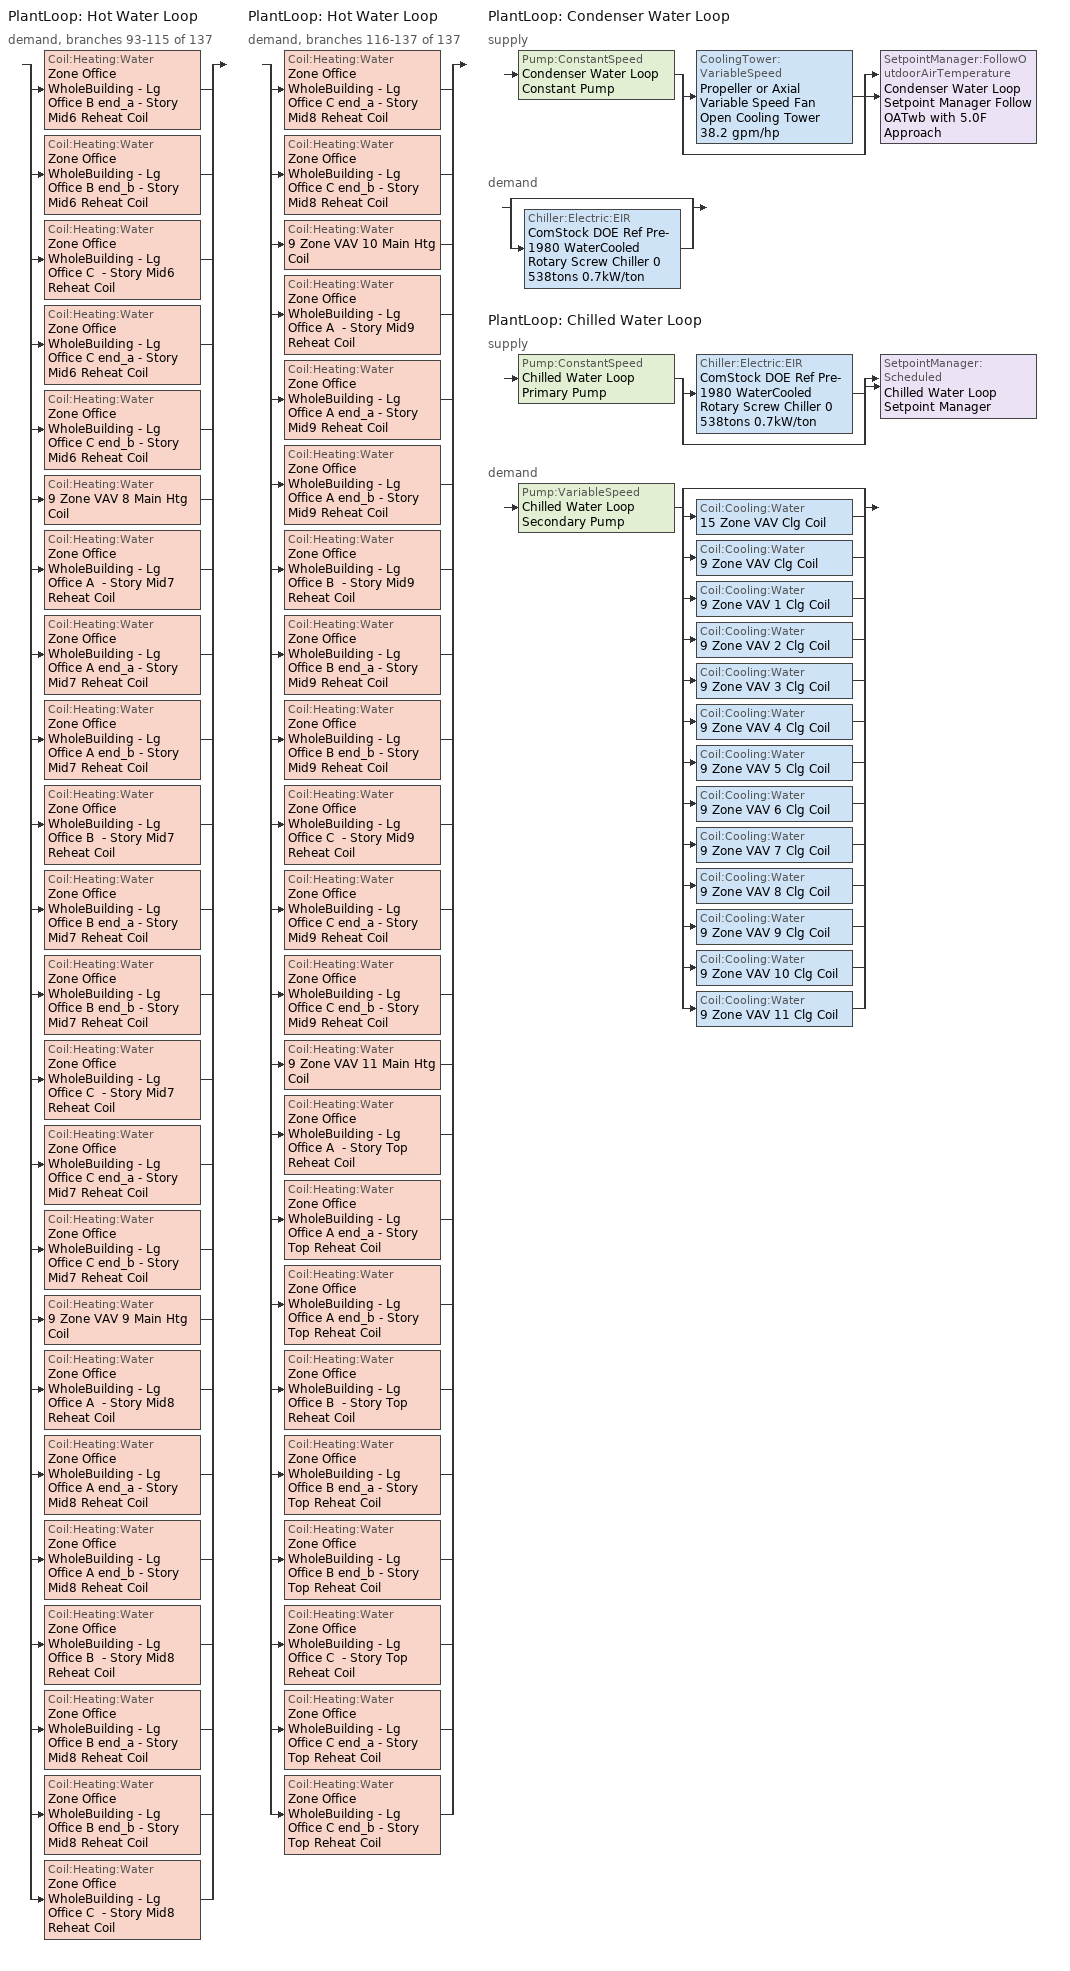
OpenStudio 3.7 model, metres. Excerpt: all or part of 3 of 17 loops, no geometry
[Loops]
PlantLoop 'Hot Water Loop'
 demand, branches 93-115 of 137: split
  | Coil:Heating:Water 'Zone Office WholeBuilding - Lg Office B end_a - Story Mid6 Reheat Coil'
  | Coil:Heating:Water 'Zone Office WholeBuilding - Lg Office B end_b - Story Mid6 Reheat Coil'
  | Coil:Heating:Water 'Zone Office WholeBuilding - Lg Office C  - Story Mid6 Reheat Coil'
  | Coil:Heating:Water 'Zone Office WholeBuilding - Lg Office C end_a - Story Mid6 Reheat Coil'
  | Coil:Heating:Water 'Zone Office WholeBuilding - Lg Office C end_b - Story Mid6 Reheat Coil'
  | Coil:Heating:Water '9 Zone VAV 8 Main Htg Coil'
  | Coil:Heating:Water 'Zone Office WholeBuilding - Lg Office A  - Story Mid7 Reheat Coil'
  | Coil:Heating:Water 'Zone Office WholeBuilding - Lg Office A end_a - Story Mid7 Reheat Coil'
  | Coil:Heating:Water 'Zone Office WholeBuilding - Lg Office A end_b - Story Mid7 Reheat Coil'
  | Coil:Heating:Water 'Zone Office WholeBuilding - Lg Office B  - Story Mid7 Reheat Coil'
  | Coil:Heating:Water 'Zone Office WholeBuilding - Lg Office B end_a - Story Mid7 Reheat Coil'
  | Coil:Heating:Water 'Zone Office WholeBuilding - Lg Office B end_b - Story Mid7 Reheat Coil'
  | Coil:Heating:Water 'Zone Office WholeBuilding - Lg Office C  - Story Mid7 Reheat Coil'
  | Coil:Heating:Water 'Zone Office WholeBuilding - Lg Office C end_a - Story Mid7 Reheat Coil'
  | Coil:Heating:Water 'Zone Office WholeBuilding - Lg Office C end_b - Story Mid7 Reheat Coil'
  | Coil:Heating:Water '9 Zone VAV 9 Main Htg Coil'
  | Coil:Heating:Water 'Zone Office WholeBuilding - Lg Office A  - Story Mid8 Reheat Coil'
  | Coil:Heating:Water 'Zone Office WholeBuilding - Lg Office A end_a - Story Mid8 Reheat Coil'
  | Coil:Heating:Water 'Zone Office WholeBuilding - Lg Office A end_b - Story Mid8 Reheat Coil'
  | Coil:Heating:Water 'Zone Office WholeBuilding - Lg Office B  - Story Mid8 Reheat Coil'
  | Coil:Heating:Water 'Zone Office WholeBuilding - Lg Office B end_a - Story Mid8 Reheat Coil'
  | Coil:Heating:Water 'Zone Office WholeBuilding - Lg Office B end_b - Story Mid8 Reheat Coil'
  | Coil:Heating:Water 'Zone Office WholeBuilding - Lg Office C  - Story Mid8 Reheat Coil'
PlantLoop 'Hot Water Loop'
 demand, branches 116-137 of 137: split
  | Coil:Heating:Water 'Zone Office WholeBuilding - Lg Office C end_a - Story Mid8 Reheat Coil'
  | Coil:Heating:Water 'Zone Office WholeBuilding - Lg Office C end_b - Story Mid8 Reheat Coil'
  | Coil:Heating:Water '9 Zone VAV 10 Main Htg Coil'
  | Coil:Heating:Water 'Zone Office WholeBuilding - Lg Office A  - Story Mid9 Reheat Coil'
  | Coil:Heating:Water 'Zone Office WholeBuilding - Lg Office A end_a - Story Mid9 Reheat Coil'
  | Coil:Heating:Water 'Zone Office WholeBuilding - Lg Office A end_b - Story Mid9 Reheat Coil'
  | Coil:Heating:Water 'Zone Office WholeBuilding - Lg Office B  - Story Mid9 Reheat Coil'
  | Coil:Heating:Water 'Zone Office WholeBuilding - Lg Office B end_a - Story Mid9 Reheat Coil'
  | Coil:Heating:Water 'Zone Office WholeBuilding - Lg Office B end_b - Story Mid9 Reheat Coil'
  | Coil:Heating:Water 'Zone Office WholeBuilding - Lg Office C  - Story Mid9 Reheat Coil'
  | Coil:Heating:Water 'Zone Office WholeBuilding - Lg Office C end_a - Story Mid9 Reheat Coil'
  | Coil:Heating:Water 'Zone Office WholeBuilding - Lg Office C end_b - Story Mid9 Reheat Coil'
  | Coil:Heating:Water '9 Zone VAV 11 Main Htg Coil'
  | Coil:Heating:Water 'Zone Office WholeBuilding - Lg Office A  - Story Top Reheat Coil'
  | Coil:Heating:Water 'Zone Office WholeBuilding - Lg Office A end_a - Story Top Reheat Coil'
  | Coil:Heating:Water 'Zone Office WholeBuilding - Lg Office A end_b - Story Top Reheat Coil'
  | Coil:Heating:Water 'Zone Office WholeBuilding - Lg Office B  - Story Top Reheat Coil'
  | Coil:Heating:Water 'Zone Office WholeBuilding - Lg Office B end_a - Story Top Reheat Coil'
  | Coil:Heating:Water 'Zone Office WholeBuilding - Lg Office B end_b - Story Top Reheat Coil'
  | Coil:Heating:Water 'Zone Office WholeBuilding - Lg Office C  - Story Top Reheat Coil'
  | Coil:Heating:Water 'Zone Office WholeBuilding - Lg Office C end_a - Story Top Reheat Coil'
  | Coil:Heating:Water 'Zone Office WholeBuilding - Lg Office C end_b - Story Top Reheat Coil'
PlantLoop 'Condenser Water Loop'
 supply: Pump:ConstantSpeed 'Condenser Water Loop Constant Pump' > split
  | CoolingTower:VariableSpeed 'Propeller or Axial Variable Speed Fan Open Cooling Tower 38.2 gpm/hp'
  | bypass
  join > SetpointManager:FollowOutdoorAirTemperature 'Condenser Water Loop Setpoint Manager Follow OATwb with 5.0F Approach'
 demand: split
  | bypass
  | Chiller:Electric:EIR 'ComStock DOE Ref Pre-1980 WaterCooled  Rotary Screw Chiller 0 538tons 0.7kW/ton'
PlantLoop 'Chilled Water Loop'
 supply: Pump:ConstantSpeed 'Chilled Water Loop Primary Pump' > split
  | Chiller:Electric:EIR 'ComStock DOE Ref Pre-1980 WaterCooled  Rotary Screw Chiller 0 538tons 0.7kW/ton'
  | bypass
  join > SetpointManager:Scheduled 'Chilled Water Loop Setpoint Manager'
 demand: Pump:VariableSpeed 'Chilled Water Loop Secondary Pump' > split
  | bypass
  | Coil:Cooling:Water '15 Zone VAV Clg Coil'
  | Coil:Cooling:Water '9 Zone VAV Clg Coil'
  | Coil:Cooling:Water '9 Zone VAV 1 Clg Coil'
  | Coil:Cooling:Water '9 Zone VAV 2 Clg Coil'
  | Coil:Cooling:Water '9 Zone VAV 3 Clg Coil'
  | Coil:Cooling:Water '9 Zone VAV 4 Clg Coil'
  | Coil:Cooling:Water '9 Zone VAV 5 Clg Coil'
  | Coil:Cooling:Water '9 Zone VAV 6 Clg Coil'
  | Coil:Cooling:Water '9 Zone VAV 7 Clg Coil'
  | Coil:Cooling:Water '9 Zone VAV 8 Clg Coil'
  | Coil:Cooling:Water '9 Zone VAV 9 Clg Coil'
  | Coil:Cooling:Water '9 Zone VAV 10 Clg Coil'
  | Coil:Cooling:Water '9 Zone VAV 11 Clg Coil'
[PlantLoop] Glycol Concentration=0; Plant Loop Volume {m3}=Autocalculate; Load Distribution Scheme=Optimal
Name | Maximum Loop Temperature {C} | Minimum Loop Temperature {C} | Common Pipe Simulation
Condenser Water Loop | 80 | 5
Chilled Water Loop | 40 | 1 | CommonPipe
[Sizing:Plant]
Name | Loop Type | Design Loop Exit Temperature {C} | Loop Design Temperature Difference {deltaC} | Sizing Option | Zone Timesteps in Averaging Window | Coincident Sizing Factor Mode
Condenser Water Loop | Condenser | 29.4444 | 5.55556 | Coincident | 6 | GlobalCoolingSizingFactor
Chilled Water Loop | Cooling | 6.66667 | 5.61111 | NonCoincident | 1 | None
[SetpointManager:Scheduled]
Chilled Water Loop Setpoint Manager: Control Variable=Temperature; Schedule=Chilled Water Loop Temp - 44F; Setpoint Node or NodeList=Chilled Water Loop Supply Outlet Node
[Pump:ConstantSpeed] Rated Flow Rate {m3/s}=autosize; Rated Power Consumption {W}=autosize; Fraction of Motor Inefficiencies to Fluid Stream=0; Pump Control Type=Intermittent; Design Power Sizing Method=PowerPerFlowPerPressure; Design Electric Power per Unit Flow Rate {W/(m3/s)}=348701.1; Design Shaft Power per Unit Flow Rate per Unit Head {W-s/m3-Pa}=1.28205
Name | Rated Pump Head {Pa} | Motor Efficiency
Condenser Water Loop Constant Pump | 148557 | 0.924
Chilled Water Loop Primary Pump | 44836 | 0.895
[Pump:VariableSpeed]
Chilled Water Loop Secondary Pump: Rated Pump Head {Pa}=134508; Motor Efficiency=0.91; Fraction of Motor Inefficiencies to Fluid Stream=0; Coefficient 1 of the Part Load Performance Curve=0; Coefficient 2 of the Part Load Performance Curve=0.5726; Coefficient 3 of the Part Load Performance Curve=-0.301; Coefficient 4 of the Part Load Performance Curve=0.7347; Pump Control Type=Intermittent; Skin Loss Radiative Fraction=0.5; Design Power Sizing Method=PowerPerFlowPerPressure; Design Electric Power per Unit Flow Rate {W/(m3/s)}=348701.1; Design Shaft Power per Unit Flow Rate per Unit Head {W-s/m3-Pa}=1.28205; Design Minimum Flow Rate Fraction=0
[SetpointManager:FollowOutdoorAirTemperature]
Condenser Water Loop Setpoint Manager Follow OATwb with 5.0F Approach: Control Variable=Temperature; Reference Temperature Type=OutdoorAirWetBulb; Offset Temperature Difference {deltaC}=2.77778; Maximum Setpoint Temperature {C}=29.4444; Minimum Setpoint Temperature {C}=21.1111; Setpoint Node or NodeList=Condenser Water Loop Supply Outlet Node
[CoolingTower:VariableSpeed]
Propeller or Axial Variable Speed Fan Open Cooling Tower 38.2 gpm/hp: Model Type=CoolToolsCrossFlow; Design Inlet Air Wet-Bulb Temperature {C}=26.6667; Design Approach Temperature {deltaC}=2.77778; Design Range Temperature {deltaC}=5.55556; Design Water Flow Rate {m3/s}=autosize; Design Air Flow Rate {m3/s}=autosize; Design Fan Power {W}=33339.7; Fan Power Ratio Function of Air Flow Rate Ratio Curve=VSD-TWR-FAN-FPLR; Minimum Air Flow Rate Ratio=0.2; Fraction of Tower Capacity in Free Convection Regime=0.125; Basin Heater Capacity {W/K}=0; Basin Heater Setpoint Temperature {C}=2; Evaporation Loss Mode=SaturatedExit; Evaporation Loss Factor {percent/K}=0.2; Drift Loss Percent {percent}=0.008; Blowdown Calculation Mode=ConcentrationRatio; Blowdown Concentration Ratio=3; Number of Cells=1; Sizing Factor=1
[Chiller:Electric:EIR]
ComStock DOE Ref Pre-1980 WaterCooled  Rotary Screw Chiller 0 538tons 0.7kW/ton: Reference Capacity {W}=Autosize; Reference COP {W/W}=5.11192; Reference Leaving Chilled Water Temperature {C}=6.66667; Reference Entering Condenser Fluid Temperature {C}=35; Reference Chilled Water Flow Rate {m3/s}=Autosize; Cooling Capacity Function of Temperature Curve=ChlrWtrPosDispPathAAllQRatio_fTchwsTcwsSI; Electric Input to Cooling Output Ratio Function of Temperature Curve=ChlrWtrPosDispPathAAllEIRRatio_fTchwsTcwsSI; Electric Input to Cooling Output Ratio Function of Part Load Ratio Curve=ChlrWtrPosDispPathAAllEIRRatio_fQRatio; Minimum Part Load Ratio=0.15; Maximum Part Load Ratio=1; Optimum Part Load Ratio=1; Minimum Unloading Ratio=0.25; Condenser Type=WaterCooled; Leaving Chilled Water Lower Temperature Limit {C}=2.22222; Chiller Flow Mode=ConstantFlow; Design Heat Recovery Water Flow Rate {m3/s}=Autosize; Sizing Factor=1; Basin Heater Capacity {W/K}=0; Basin Heater Setpoint Temperature {C}=10; Condenser Heat Recovery Relative Capacity Fraction=1
[Coil:Heating:Water] Availability Schedule=Always On Discrete; Rated Inlet Water Temperature {C}=82.2222; Rated Outlet Water Temperature {C}=71.1111
Name | Rated Inlet Air Temperature {C} | Rated Outlet Air Temperature {C}
Zone Office WholeBuilding - Lg Office B end_a - Story Mid6 Reheat Coil; Zone Office WholeBuilding - Lg Office B end_b - Story Mid6 Reheat Coil; Zone Office WholeBuilding - Lg Office C  - Story Mid6 Reheat Coil; Zone Office WholeBuilding - Lg Office C end_a - Story Mid6 Reheat Coil; Zone Office WholeBuilding - Lg Office C end_b - Story Mid6 Reheat Coil; Zone Office WholeBuilding - Lg Office A  - Story Mid7 Reheat Coil; Zone Office WholeBuilding - Lg Office A end_a - Story Mid7 Reheat Coil; Zone Office WholeBuilding - Lg Office A end_b - Story Mid7 Reheat Coil; Zone Office WholeBuilding - Lg Office B  - Story Mid7 Reheat Coil; Zone Office WholeBuilding - Lg Office B end_a - Story Mid7 Reheat Coil; Zone Office WholeBuilding - Lg Office B end_b - Story Mid7 Reheat Coil; Zone Office WholeBuilding - Lg Office C  - Story Mid7 Reheat Coil; Zone Office WholeBuilding - Lg Office C end_a - Story Mid7 Reheat Coil; Zone Office WholeBuilding - Lg Office C end_b - Story Mid7 Reheat Coil; Zone Office WholeBuilding - Lg Office A  - Story Mid8 Reheat Coil; Zone Office WholeBuilding - Lg Office A end_a - Story Mid8 Reheat Coil; Zone Office WholeBuilding - Lg Office A end_b - Story Mid8 Reheat Coil; Zone Office WholeBuilding - Lg Office B  - Story Mid8 Reheat Coil; Zone Office WholeBuilding - Lg Office B end_a - Story Mid8 Reheat Coil; Zone Office WholeBuilding - Lg Office B end_b - Story Mid8 Reheat Coil; Zone Office WholeBuilding - Lg Office C  - Story Mid8 Reheat Coil; Zone Office WholeBuilding - Lg Office C end_a - Story Mid8 Reheat Coil; Zone Office WholeBuilding - Lg Office C end_b - Story Mid8 Reheat Coil; Zone Office WholeBuilding - Lg Office A  - Story Mid9 Reheat Coil; Zone Office WholeBuilding - Lg Office A end_a - Story Mid9 Reheat Coil; Zone Office WholeBuilding - Lg Office A end_b - Story Mid9 Reheat Coil; Zone Office WholeBuilding - Lg Office B  - Story Mid9 Reheat Coil; Zone Office WholeBuilding - Lg Office B end_a - Story Mid9 Reheat Coil; Zone Office WholeBuilding - Lg Office B end_b - Story Mid9 Reheat Coil; Zone Office WholeBuilding - Lg Office C  - Story Mid9 Reheat Coil; Zone Office WholeBuilding - Lg Office C end_a - Story Mid9 Reheat Coil; Zone Office WholeBuilding - Lg Office C end_b - Story Mid9 Reheat Coil; Zone Office WholeBuilding - Lg Office A  - Story Top Reheat Coil; Zone Office WholeBuilding - Lg Office A end_a - Story Top Reheat Coil; Zone Office WholeBuilding - Lg Office A end_b - Story Top Reheat Coil; Zone Office WholeBuilding - Lg Office B  - Story Top Reheat Coil; Zone Office WholeBuilding - Lg Office B end_a - Story Top Reheat Coil; Zone Office WholeBuilding - Lg Office B end_b - Story Top Reheat Coil; Zone Office WholeBuilding - Lg Office C  - Story Top Reheat Coil; Zone Office WholeBuilding - Lg Office C end_a - Story Top Reheat Coil; Zone Office WholeBuilding - Lg Office C end_b - Story Top Reheat Coil | 12.7778 | 40
9 Zone VAV 8 Main Htg Coil; 9 Zone VAV 9 Main Htg Coil; 9 Zone VAV 10 Main Htg Coil; 9 Zone VAV 11 Main Htg Coil | 7.22222 | 12.7778
[Controller:WaterCoil] Minimum Actuated Flow {m3/s}=0
Name | Water Coil | Action | Controller Convergence Tolerance {deltaC}
15 Zone VAV Clg Coil Controller | 15 Zone VAV Clg Coil | Reverse
9 Zone VAV Clg Coil Controller | 9 Zone VAV Clg Coil | Reverse
9 Zone VAV 1 Clg Coil Controller | 9 Zone VAV 1 Clg Coil | Reverse
9 Zone VAV 2 Clg Coil Controller | 9 Zone VAV 2 Clg Coil | Reverse
9 Zone VAV 3 Clg Coil Controller | 9 Zone VAV 3 Clg Coil | Reverse
9 Zone VAV 4 Clg Coil Controller | 9 Zone VAV 4 Clg Coil | Reverse
9 Zone VAV 5 Clg Coil Controller | 9 Zone VAV 5 Clg Coil | Reverse
9 Zone VAV 6 Clg Coil Controller | 9 Zone VAV 6 Clg Coil | Reverse
9 Zone VAV 7 Clg Coil Controller | 9 Zone VAV 7 Clg Coil | Reverse
Zone Office WholeBuilding - Lg Office B end_a - Story Mid6 Reheat Coil Controller | Zone Office WholeBuilding - Lg Office B end_a - Story Mid6 Reheat Coil | Normal | 0.0001
Zone Office WholeBuilding - Lg Office B end_b - Story Mid6 Reheat Coil Controller | Zone Office WholeBuilding - Lg Office B end_b - Story Mid6 Reheat Coil | Normal | 0.0001
Zone Office WholeBuilding - Lg Office C  - Story Mid6 Reheat Coil Controller | Zone Office WholeBuilding - Lg Office C  - Story Mid6 Reheat Coil | Normal | 0.0001
Zone Office WholeBuilding - Lg Office C end_a - Story Mid6 Reheat Coil Controller | Zone Office WholeBuilding - Lg Office C end_a - Story Mid6 Reheat Coil | Normal | 0.0001
Zone Office WholeBuilding - Lg Office C end_b - Story Mid6 Reheat Coil Controller | Zone Office WholeBuilding - Lg Office C end_b - Story Mid6 Reheat Coil | Normal | 0.0001
9 Zone VAV 8 Main Htg Coil Controller | 9 Zone VAV 8 Main Htg Coil | Normal | 0.0001
9 Zone VAV 8 Clg Coil Controller | 9 Zone VAV 8 Clg Coil | Reverse
Zone Office WholeBuilding - Lg Office A  - Story Mid7 Reheat Coil Controller | Zone Office WholeBuilding - Lg Office A  - Story Mid7 Reheat Coil | Normal | 0.0001
Zone Office WholeBuilding - Lg Office A end_a - Story Mid7 Reheat Coil Controller | Zone Office WholeBuilding - Lg Office A end_a - Story Mid7 Reheat Coil | Normal | 0.0001
Zone Office WholeBuilding - Lg Office A end_b - Story Mid7 Reheat Coil Controller | Zone Office WholeBuilding - Lg Office A end_b - Story Mid7 Reheat Coil | Normal | 0.0001
Zone Office WholeBuilding - Lg Office B  - Story Mid7 Reheat Coil Controller | Zone Office WholeBuilding - Lg Office B  - Story Mid7 Reheat Coil | Normal | 0.0001
Zone Office WholeBuilding - Lg Office B end_a - Story Mid7 Reheat Coil Controller | Zone Office WholeBuilding - Lg Office B end_a - Story Mid7 Reheat Coil | Normal | 0.0001
Zone Office WholeBuilding - Lg Office B end_b - Story Mid7 Reheat Coil Controller | Zone Office WholeBuilding - Lg Office B end_b - Story Mid7 Reheat Coil | Normal | 0.0001
Zone Office WholeBuilding - Lg Office C  - Story Mid7 Reheat Coil Controller | Zone Office WholeBuilding - Lg Office C  - Story Mid7 Reheat Coil | Normal | 0.0001
Zone Office WholeBuilding - Lg Office C end_a - Story Mid7 Reheat Coil Controller | Zone Office WholeBuilding - Lg Office C end_a - Story Mid7 Reheat Coil | Normal | 0.0001
Zone Office WholeBuilding - Lg Office C end_b - Story Mid7 Reheat Coil Controller | Zone Office WholeBuilding - Lg Office C end_b - Story Mid7 Reheat Coil | Normal | 0.0001
9 Zone VAV 9 Main Htg Coil Controller | 9 Zone VAV 9 Main Htg Coil | Normal | 0.0001
9 Zone VAV 9 Clg Coil Controller | 9 Zone VAV 9 Clg Coil | Reverse
Zone Office WholeBuilding - Lg Office A  - Story Mid8 Reheat Coil Controller | Zone Office WholeBuilding - Lg Office A  - Story Mid8 Reheat Coil | Normal | 0.0001
Zone Office WholeBuilding - Lg Office A end_a - Story Mid8 Reheat Coil Controller | Zone Office WholeBuilding - Lg Office A end_a - Story Mid8 Reheat Coil | Normal | 0.0001
Zone Office WholeBuilding - Lg Office A end_b - Story Mid8 Reheat Coil Controller | Zone Office WholeBuilding - Lg Office A end_b - Story Mid8 Reheat Coil | Normal | 0.0001
Zone Office WholeBuilding - Lg Office B  - Story Mid8 Reheat Coil Controller | Zone Office WholeBuilding - Lg Office B  - Story Mid8 Reheat Coil | Normal | 0.0001
Zone Office WholeBuilding - Lg Office B end_a - Story Mid8 Reheat Coil Controller | Zone Office WholeBuilding - Lg Office B end_a - Story Mid8 Reheat Coil | Normal | 0.0001
Zone Office WholeBuilding - Lg Office B end_b - Story Mid8 Reheat Coil Controller | Zone Office WholeBuilding - Lg Office B end_b - Story Mid8 Reheat Coil | Normal | 0.0001
Zone Office WholeBuilding - Lg Office C  - Story Mid8 Reheat Coil Controller | Zone Office WholeBuilding - Lg Office C  - Story Mid8 Reheat Coil | Normal | 0.0001
Zone Office WholeBuilding - Lg Office C end_a - Story Mid8 Reheat Coil Controller | Zone Office WholeBuilding - Lg Office C end_a - Story Mid8 Reheat Coil | Normal | 0.0001
Zone Office WholeBuilding - Lg Office C end_b - Story Mid8 Reheat Coil Controller | Zone Office WholeBuilding - Lg Office C end_b - Story Mid8 Reheat Coil | Normal | 0.0001
9 Zone VAV 10 Main Htg Coil Controller | 9 Zone VAV 10 Main Htg Coil | Normal | 0.0001
9 Zone VAV 10 Clg Coil Controller | 9 Zone VAV 10 Clg Coil | Reverse
Zone Office WholeBuilding - Lg Office A  - Story Mid9 Reheat Coil Controller | Zone Office WholeBuilding - Lg Office A  - Story Mid9 Reheat Coil | Normal | 0.0001
Zone Office WholeBuilding - Lg Office A end_a - Story Mid9 Reheat Coil Controller | Zone Office WholeBuilding - Lg Office A end_a - Story Mid9 Reheat Coil | Normal | 0.0001
Zone Office WholeBuilding - Lg Office A end_b - Story Mid9 Reheat Coil Controller | Zone Office WholeBuilding - Lg Office A end_b - Story Mid9 Reheat Coil | Normal | 0.0001
Zone Office WholeBuilding - Lg Office B  - Story Mid9 Reheat Coil Controller | Zone Office WholeBuilding - Lg Office B  - Story Mid9 Reheat Coil | Normal | 0.0001
Zone Office WholeBuilding - Lg Office B end_a - Story Mid9 Reheat Coil Controller | Zone Office WholeBuilding - Lg Office B end_a - Story Mid9 Reheat Coil | Normal | 0.0001
Zone Office WholeBuilding - Lg Office B end_b - Story Mid9 Reheat Coil Controller | Zone Office WholeBuilding - Lg Office B end_b - Story Mid9 Reheat Coil | Normal | 0.0001
Zone Office WholeBuilding - Lg Office C  - Story Mid9 Reheat Coil Controller | Zone Office WholeBuilding - Lg Office C  - Story Mid9 Reheat Coil | Normal | 0.0001
Zone Office WholeBuilding - Lg Office C end_a - Story Mid9 Reheat Coil Controller | Zone Office WholeBuilding - Lg Office C end_a - Story Mid9 Reheat Coil | Normal | 0.0001
Zone Office WholeBuilding - Lg Office C end_b - Story Mid9 Reheat Coil Controller | Zone Office WholeBuilding - Lg Office C end_b - Story Mid9 Reheat Coil | Normal | 0.0001
9 Zone VAV 11 Main Htg Coil Controller | 9 Zone VAV 11 Main Htg Coil | Normal | 0.0001
9 Zone VAV 11 Clg Coil Controller | 9 Zone VAV 11 Clg Coil | Reverse
Zone Office WholeBuilding - Lg Office A  - Story Top Reheat Coil Controller | Zone Office WholeBuilding - Lg Office A  - Story Top Reheat Coil | Normal | 0.0001
Zone Office WholeBuilding - Lg Office A end_a - Story Top Reheat Coil Controller | Zone Office WholeBuilding - Lg Office A end_a - Story Top Reheat Coil | Normal | 0.0001
Zone Office WholeBuilding - Lg Office A end_b - Story Top Reheat Coil Controller | Zone Office WholeBuilding - Lg Office A end_b - Story Top Reheat Coil | Normal | 0.0001
Zone Office WholeBuilding - Lg Office B  - Story Top Reheat Coil Controller | Zone Office WholeBuilding - Lg Office B  - Story Top Reheat Coil | Normal | 0.0001
Zone Office WholeBuilding - Lg Office B end_a - Story Top Reheat Coil Controller | Zone Office WholeBuilding - Lg Office B end_a - Story Top Reheat Coil | Normal | 0.0001
Zone Office WholeBuilding - Lg Office B end_b - Story Top Reheat Coil Controller | Zone Office WholeBuilding - Lg Office B end_b - Story Top Reheat Coil | Normal | 0.0001
Zone Office WholeBuilding - Lg Office C  - Story Top Reheat Coil Controller | Zone Office WholeBuilding - Lg Office C  - Story Top Reheat Coil | Normal | 0.0001
Zone Office WholeBuilding - Lg Office C end_a - Story Top Reheat Coil Controller | Zone Office WholeBuilding - Lg Office C end_a - Story Top Reheat Coil | Normal | 0.0001
Zone Office WholeBuilding - Lg Office C end_b - Story Top Reheat Coil Controller | Zone Office WholeBuilding - Lg Office C end_b - Story Top Reheat Coil | Normal | 0.0001
[Coil:Cooling:Water] Availability Schedule=Always On Discrete; Design Inlet Water Temperature {C}=Autosize; Heat Exchanger Configuration=CrossFlow
15 Zone VAV Clg Coil; 9 Zone VAV Clg Coil; 9 Zone VAV 1 Clg Coil; 9 Zone VAV 2 Clg Coil; 9 Zone VAV 3 Clg Coil; 9 Zone VAV 4 Clg Coil; 9 Zone VAV 5 Clg Coil; 9 Zone VAV 6 Clg Coil; 9 Zone VAV 7 Clg Coil; 9 Zone VAV 8 Clg Coil; 9 Zone VAV 9 Clg Coil; 9 Zone VAV 10 Clg Coil; 9 Zone VAV 11 Clg Coil
[Schedule:Ruleset]
Chilled Water Loop Temp - 44F: Default Day Schedule=Chilled Water Loop Temp - 44F Default
[Schedule:Day]
Chilled Water Loop Temp - 44F Default: 24, 0, 6.66667
[Schedule:Constant]
Always On Discrete: Value=1
[Curve:Cubic]
VSD-TWR-FAN-FPLR: Coefficient1 Constant=0.331629; Coefficient2 x=-0.885676; Coefficient3 x**2=0.605565; Coefficient4 x**3=0.948482; Minimum Value of x=0; Maximum Value of x=1
[Curve:Biquadratic] Minimum Value of x=4.44; Maximum Value of x=12.22; Minimum Value of y=15.56; Maximum Value of y=29.44
Name | Coefficient1 Constant | Coefficient2 x | Coefficient3 x**2 | Coefficient4 y | Coefficient5 y**2 | Coefficient6 x*y | Minimum Curve Output | Maximum Curve Output
ChlrWtrPosDispPathAAllQRatio_fTchwsTcwsSI | 0.96744 | 0.037082 | 0.000434 | -0.005837 | -4.9e-05 | -0.000274 | 0.89 | 1.33
ChlrWtrPosDispPathAAllEIRRatio_fTchwsTcwsSI | 0.665307 | -0.009339 | 0.000483 | 0.009492 | 0.000544 | -0.000864 | 0.74 | 1.27
[Curve:Quadratic]
ChlrWtrPosDispPathAAllEIRRatio_fQRatio: Coefficient1 Constant=0.310965; Coefficient2 x=0.322519; Coefficient3 x**2=0.372745; Minimum Value of x=0.1; Maximum Value of x=1; Minimum Curve Output=0.35
